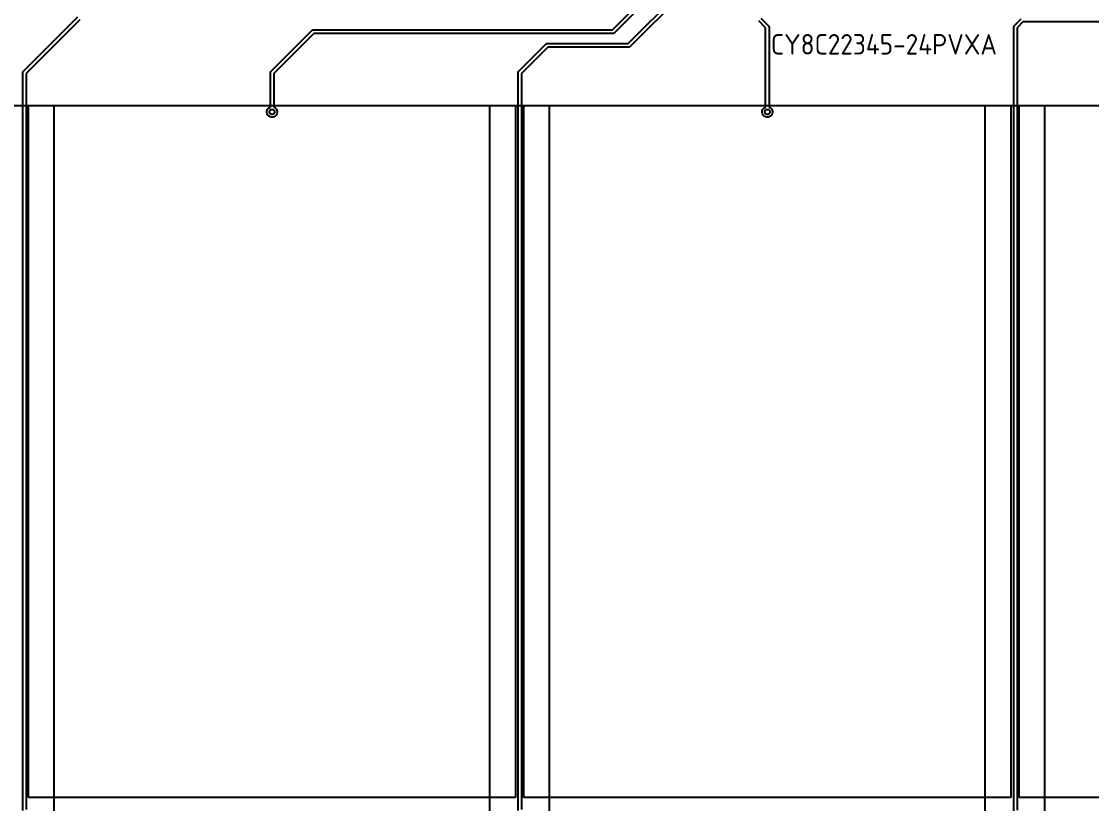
# Model space of a CAD drawing. Header units: millimetres. Extents: x 45 to 545, y -265 to -129.
# Drawn here: x 352.8 to 415.5, y -205 to -159.2 of the extents above; entities that cross this region are included whole.
import ezdxf
from ezdxf.enums import TextEntityAlignment as Align

# ---------------------------------------------------------------- set-up
doc = ezdxf.new("R2010")
doc.units = ezdxf.units.MM
for name, color, linetype, true_color in [('B.Cu', 151, 'CONTINUOUS', 0x6fccdb), ('F.Cu', 241, 'CONTINUOUS', 0xe27299), ('F.Silkscreen', 254, 'CONTINUOUS', 0xdcc8ff), ('User.4', 31, 'CONTINUOUS', 0xd8c852)]:
    doc.layers.add(name, color=color, linetype=linetype, true_color=true_color)
doc.styles.add('KICAD', font='isocp.shx')

msp = doc.modelspace()

# ---------------------------------------------------------------- linework, layer by layer
at = {"layer": 'B.Cu', "linetype": 'CONTINUOUS'}
for p, q in [((387.433578, -159.7), (393.780499, -153.353078)), ((393.921921, -153.4945), (387.545711, -159.870711)), ((388.358578, -160.5), (393.780499, -155.078079)), ((393.92192, -155.2195), (388.470711, -160.670711)), ((352.929289, -162.129289), (356.129289, -158.92929)), ((356.241421, -159.1), (353.1, -162.241421)), ((396.120711, -159.004289), (396.570711, -159.454289)), ((410.954289, -159.454289), (411.354289, -159.05429)), ((367.429289, -162.129289), (369.82929, -159.729289)), ((369.82929, -159.729289), (369.844443, -159.716852)), ((369.844443, -159.716852), (369.880491, -159.701921)), ((369.880491, -159.701921), (369.9, -159.7)), ((369.9, -159.7), (387.433578, -159.7)), ((396.4, -159.566422), (396.008578, -159.175)), ((396.4, -164.218869), (396.4, -159.566422)), ((396.570711, -159.454289), (396.583147, -159.469443)), ((396.583147, -159.469443), (396.598079, -159.505491)), ((396.598079, -159.505491), (396.6, -159.525)), ((396.6, -159.525), (396.6, -164.218869)), ((410.925, -159.525), (410.926921, -159.505491)), ((410.925, -205.4), (410.925, -159.525)), ((410.926921, -159.505491), (410.941853, -159.469443)), ((410.941853, -159.469443), (410.954289, -159.454289)), ((411.466421, -159.225), (411.125, -159.566421)), ((411.125, -159.566421), (411.125, -205.358578)), ((418.2, -159.225), (411.466421, -159.225)), ((369.941421, -159.9), (367.6, -162.241421)), ((387.475, -159.9), (369.941421, -159.9)), ((387.494509, -159.898079), (387.475, -159.9)), ((387.530557, -159.883147), (387.494509, -159.898079)), ((387.545711, -159.870711), (387.530557, -159.883147)), ((381.929289, -162.129289), (383.52929, -160.529289)), ((383.641421, -160.7), (382.1, -162.241421)), ((383.52929, -160.529289), (383.544443, -160.516853)), ((383.544443, -160.516853), (383.580491, -160.501921)), ((383.580491, -160.501921), (383.6, -160.5)), ((383.6, -160.5), (388.358578, -160.5)), ((388.4, -160.7), (383.641421, -160.7)), ((388.419509, -160.698079), (388.4, -160.7)), ((388.455557, -160.683147), (388.419509, -160.698079)), ((388.470711, -160.670711), (388.455557, -160.683147)), ((352.9, -162.2), (352.901921, -162.180491)), ((352.9, -205.375), (352.9, -162.2)), ((352.901921, -162.180491), (352.916853, -162.144443)), ((352.916853, -162.144443), (352.916854, -162.144442)), ((352.916854, -162.144442), (352.929289, -162.129289)), ((353.1, -162.241421), (353.1, -205.333578)), ((367.4, -162.2), (367.401921, -162.180491)), ((367.4, -164.218869), (367.4, -162.2)), ((367.401921, -162.180491), (367.416853, -162.144443)), ((367.416853, -162.144443), (367.416854, -162.144442)), ((367.416854, -162.144442), (367.429289, -162.129289)), ((367.6, -162.241421), (367.6, -164.218869)), ((381.9, -162.2), (381.901921, -162.180491)), ((381.9, -205.375), (381.9, -162.2)), ((381.901921, -162.180491), (381.916853, -162.144443)), ((381.916853, -162.144443), (381.916854, -162.144442)), ((381.916854, -162.144442), (381.929289, -162.129289)), ((382.1, -162.241421), (382.1, -205.333578)), ((367.202567, -164.460842), (367.222836, -164.385195)), ((367.202567, -164.539158), (367.202567, -164.460842)), ((367.222836, -164.614805), (367.202567, -164.539158)), ((367.222836, -164.385195), (367.261994, -164.317372)), ((367.261994, -164.682628), (367.222836, -164.614805)), ((367.261994, -164.317372), (367.317372, -164.261994)), ((367.317372, -164.738006), (367.261994, -164.682628)), ((367.317372, -164.261994), (367.385195, -164.222836)), ((367.385195, -164.777164), (367.317372, -164.738006)), ((367.385195, -164.222836), (367.4, -164.218869)), ((367.460842, -164.797433), (367.385195, -164.777164)), ((367.614805, -164.777164), (367.539158, -164.797433)), ((367.6, -164.218869), (367.614805, -164.222836)), ((367.614805, -164.222836), (367.682628, -164.261994)), ((367.682628, -164.738006), (367.614805, -164.777164)), ((367.682628, -164.261994), (367.738006, -164.317372)), ((367.738006, -164.682628), (367.682628, -164.738006)), ((367.738006, -164.317372), (367.777164, -164.385195)), ((367.777164, -164.614805), (367.738006, -164.682628)), ((367.777164, -164.385195), (367.797433, -164.460842)), ((367.797433, -164.539158), (367.777164, -164.614805)), ((367.797433, -164.460842), (367.797433, -164.539158)), ((396.202567, -164.460842), (396.222836, -164.385195)), ((396.202567, -164.539158), (396.202567, -164.460842)), ((396.222836, -164.614805), (396.202567, -164.539158)), ((396.222836, -164.385195), (396.261994, -164.317372)), ((396.261994, -164.682628), (396.222836, -164.614805)), ((396.261994, -164.317372), (396.317372, -164.261994)), ((396.317372, -164.738006), (396.261994, -164.682628)), ((396.317372, -164.261994), (396.385195, -164.222836)), ((396.385195, -164.777164), (396.317372, -164.738006)), ((396.385195, -164.222836), (396.4, -164.218869)), ((396.460842, -164.797433), (396.385195, -164.777164)), ((396.614805, -164.777164), (396.539158, -164.797433)), ((396.6, -164.218869), (396.614805, -164.222836)), ((396.614805, -164.222836), (396.682628, -164.261994)), ((396.682628, -164.738006), (396.614805, -164.777164)), ((396.682628, -164.261994), (396.738006, -164.317372)), ((396.738006, -164.682628), (396.682628, -164.738006)), ((396.738006, -164.317372), (396.777164, -164.385195)), ((396.777164, -164.614805), (396.738006, -164.682628)), ((396.777164, -164.385195), (396.797433, -164.460842)), ((396.797433, -164.539158), (396.777164, -164.614805)), ((396.797433, -164.460842), (396.797433, -164.539158)), ((367.539158, -164.797433), (367.460842, -164.797433)), ((396.539158, -164.797433), (396.460842, -164.797433))]:
    msp.add_line(p, q, dxfattribs=at)
at = {"layer": 'B.Cu'}
for centre in [(367.5, -164.5), (396.5, -164.5)]:
    msp.add_circle(centre, 0.15, dxfattribs=at)
at = {"layer": 'F.Cu', "linetype": 'CONTINUOUS'}
for p, q in [((353.25, -204.625), (353.25, -164.125)), ((353.25, -164.125), (381.75, -164.125)), ((381.75, -164.125), (381.75, -204.625)), ((382.25, -204.625), (382.25, -164.125)), ((382.25, -164.125), (410.75, -164.125)), ((410.75, -164.125), (410.75, -204.625)), ((411.25, -204.625), (411.25, -164.125)), ((411.25, -164.125), (439.75, -164.125)), ((381.75, -204.625), (353.25, -204.625)), ((410.75, -204.625), (382.25, -204.625)), ((439.75, -204.625), (411.25, -204.625))]:
    msp.add_line(p, q, dxfattribs=at)
at = {"layer": 'F.Cu'}
for centre in [(367.5, -164.5), (396.5, -164.5)]:
    msp.add_circle(centre, 0.15, dxfattribs=at)
at = {"layer": 'User.4', "linetype": 'CONTINUOUS'}
for p, q in [((351.25, -164.125), (354.75, -164.125)), ((354.75, -164.125), (380.25, -164.125)), ((354.75, -246.125), (354.75, -164.125)), ((380.25, -246.125), (380.25, -164.125)), ((380.25, -164.125), (383.75, -164.125)), ((383.75, -164.125), (409.25, -164.125)), ((383.75, -246.125), (383.75, -164.125)), ((409.25, -246.125), (409.25, -164.125)), ((409.25, -164.125), (412.75, -164.125)), ((412.75, -164.125), (438.25, -164.125)), ((412.75, -246.125), (412.75, -164.125))]:
    msp.add_line(p, q, dxfattribs=at)

# ---------------------------------------------------------------- texts
at = {"layer": 'F.Silkscreen', "style": 'KICAD'}
msp.add_text('CY8C22345-24PVXA', height=1.2, dxfattribs=at).set_placement((396.703932, -161.5), align=Align.BOTTOM_LEFT)

doc.saveas('drawing.dxf')
